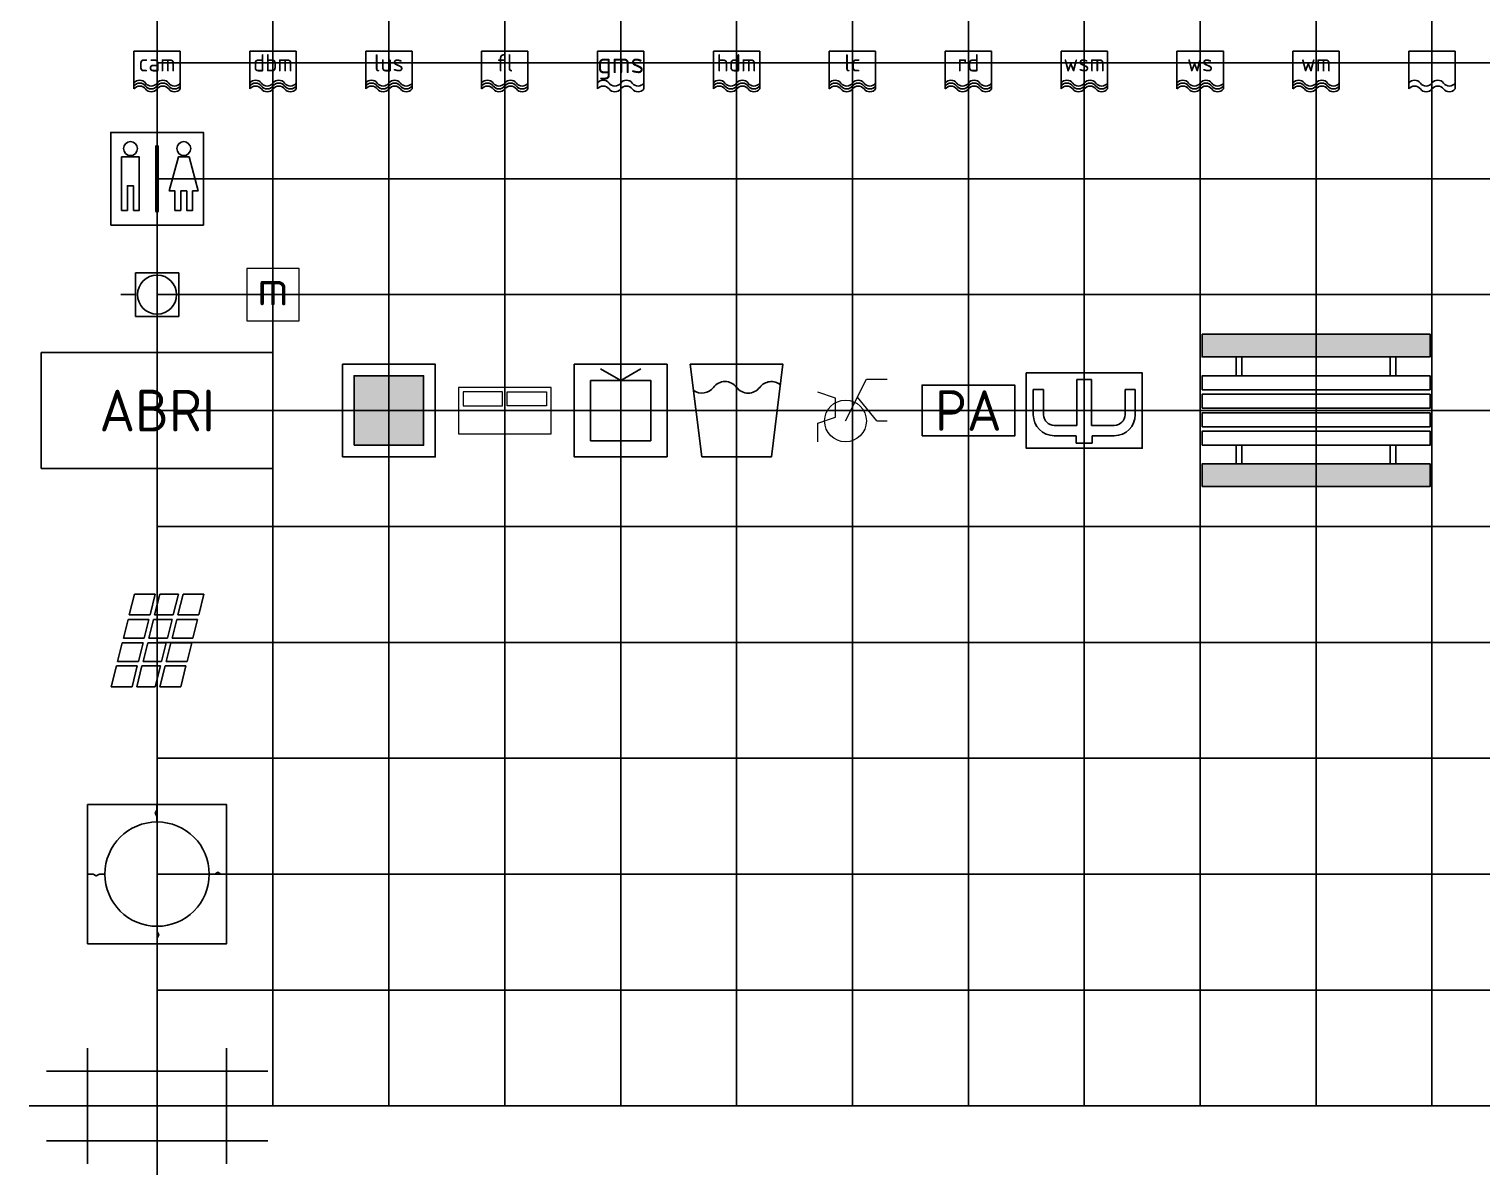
# Model space of a CAD drawing. Header units: metres. Extents: x 3179.3 to 3247.5, y 1706.9 to 1726.
# Drawn here: x 3179.3 to 3191.84, y 1706.86 to 1716.75 of the extents above; entities that cross this region are included whole.
import ezdxf
from ezdxf.enums import TextEntityAlignment as Align

# ---------------------------------------------------------------- set-up
doc = ezdxf.new("R2010")
doc.units = ezdxf.units.M
for name, color, linetype, lineweight in [('N-WE-IE-MEUBILAIR-S', 7, 'Continuous', 25), ('N-WE-IE-MEUBILAIR_OPENBAARTOILET-S', 7, 'Continuous', 25), ('N-WE-IE-MEUBILAIR_WATERWEGMEUBILAIR-S', 150, 'Continuous', 25), ('N-WE-IE-MEUBILAIR_WATERWEGMEUBILAIR_MEERPAAL-S', 150, 'Continuous', 25), ('N-WE-IE-MEUBILAIR_WEGMEUBILAIR-S', 7, 'Continuous', 25), ('N-WE-IE-MEUBILAIR_ZONNEPANEEL-S', 7, 'Continuous', 25), ('N-WE-VH-KANTOPSLUITING_ELEMENT_BOOMKRANSBAND-S', 40, 'Continuous', 25), ('N-WE-VH-ROOSTER-S', 150, 'Continuous', 25)]:
    doc.layers.add(name, color=color, linetype=linetype, lineweight=lineweight)
doc.styles.add('NLCS-ISO', font='NLCS-ISO.ttf')

# ---------------------------------------------------------------- blocks, each defined once
blk = doc.blocks.new('SIE-MEUBILAIR_SENSOR_CAMERA-SO')
for p, q in [((1, 0.5), (-1, 0.5)), ((-1, 0.5), (-1, -1.125)), ((1, -1.125), (1, 0.5))]:
    blk.add_line(p, q)
for centre, start, end in [((-0.75, -1.0625), 36.869898, 143.130102), ((-0.75, -1.1875), 36.869898, 143.130102), ((-0.75, -1.3125), 36.869898, 143.130102), ((-0.25, -0.6875), 216.869898, 323.130102), ((-0.25, -0.8125), 216.869898, 323.130102), ((-0.25, -0.9375), 216.869898, 323.130102), ((0.25, -1.0625), 36.869898, 143.130102), ((0.25, -1.1875), 36.869898, 143.130102), ((0.25, -1.3125), 36.869898, 143.130102), ((0.75, -0.6875), 216.869898, 323.130102), ((0.75, -0.8125), 216.869898, 323.130102), ((0.75, -0.9375), 216.869898, 323.130102)]:
    blk.add_arc(centre, 0.3125, start, end)
at = {"style": 'NLCS-ISO'}
blk.add_text('cam', height=0.75, dxfattribs=at).set_placement((0, 0), align=Align.MIDDLE_CENTER)
blk = doc.blocks.new('SIE-MEUBILAIR_SENSOR_DEBIETMETER-SO')
for p, q in [((1, 0.5), (-1, 0.5)), ((-1, 0.5), (-1, -1.125)), ((1, -1.125), (1, 0.5))]:
    blk.add_line(p, q)
for centre, start, end in [((-0.75, -1.0625), 36.869898, 143.130102), ((-0.75, -1.1875), 36.869898, 143.130102), ((-0.75, -1.3125), 36.869898, 143.130102), ((-0.25, -0.6875), 216.869898, 323.130102), ((-0.25, -0.8125), 216.869898, 323.130102), ((-0.25, -0.9375), 216.869898, 323.130102), ((0.25, -1.0625), 36.869898, 143.130102), ((0.25, -1.1875), 36.869898, 143.130102), ((0.25, -1.3125), 36.869898, 143.130102), ((0.75, -0.6875), 216.869898, 323.130102), ((0.75, -0.8125), 216.869898, 323.130102), ((0.75, -0.9375), 216.869898, 323.130102)]:
    blk.add_arc(centre, 0.3125, start, end)
at = {"style": 'NLCS-ISO'}
blk.add_text('dbm', height=0.75, dxfattribs=at).set_placement((0, 0), align=Align.MIDDLE_CENTER)
blk = doc.blocks.new('SIE-MEUBILAIR_SENSOR_DETECTIELUS-SO')
for p, q in [((1, 0.5), (-1, 0.5)), ((-1, 0.5), (-1, -1.125)), ((1, -1.125), (1, 0.5))]:
    blk.add_line(p, q)
for centre, start, end in [((-0.75, -1.0625), 36.869898, 143.130102), ((-0.75, -1.1875), 36.869898, 143.130102), ((-0.75, -1.3125), 36.869898, 143.130102), ((-0.25, -0.6875), 216.869898, 323.130102), ((-0.25, -0.8125), 216.869898, 323.130102), ((-0.25, -0.9375), 216.869898, 323.130102), ((0.25, -1.0625), 36.869898, 143.130102), ((0.25, -1.1875), 36.869898, 143.130102), ((0.25, -1.3125), 36.869898, 143.130102), ((0.75, -0.6875), 216.869898, 323.130102), ((0.75, -0.8125), 216.869898, 323.130102), ((0.75, -0.9375), 216.869898, 323.130102)]:
    blk.add_arc(centre, 0.3125, start, end)
at = {"style": 'NLCS-ISO'}
blk.add_text('lus', height=0.75, dxfattribs=at).set_placement((0, 0), align=Align.MIDDLE_CENTER)
blk = doc.blocks.new('SIE-MEUBILAIR_SENSOR_FLITSER-SO')
for p, q in [((1, 0.5), (-1, 0.5)), ((-1, 0.5), (-1, -1.125)), ((1, -1.125), (1, 0.5))]:
    blk.add_line(p, q)
for centre, start, end in [((-0.75, -1.0625), 36.869898, 143.130102), ((-0.75, -1.1875), 36.869898, 143.130102), ((-0.75, -1.3125), 36.869898, 143.130102), ((-0.25, -0.6875), 216.869898, 323.130102), ((-0.25, -0.8125), 216.869898, 323.130102), ((-0.25, -0.9375), 216.869898, 323.130102), ((0.25, -1.0625), 36.869898, 143.130102), ((0.25, -1.1875), 36.869898, 143.130102), ((0.25, -1.3125), 36.869898, 143.130102), ((0.75, -0.6875), 216.869898, 323.130102), ((0.75, -0.8125), 216.869898, 323.130102), ((0.75, -0.9375), 216.869898, 323.130102)]:
    blk.add_arc(centre, 0.3125, start, end)
at = {"style": 'NLCS-ISO'}
blk.add_text('fl', height=0.75, dxfattribs=at).set_placement((0, 0), align=Align.MIDDLE_CENTER)
blk = doc.blocks.new('SIE-MEUBILAIR_SENSOR_GMS-SO')
for p, q in [((1, 0.5), (-1, 0.5)), ((-1, 0.5), (-1, -1.125)), ((1, -1.125), (1, 0.5))]:
    blk.add_line(p, q)
for centre, start, end in [((-0.75, -1.0625), 36.869898, 143.130102), ((-0.75, -1.3125), 36.869898, 143.130102), ((-0.25, -0.6875), 216.869898, 323.130102), ((-0.25, -0.9375), 216.869898, 323.130102), ((0.25, -1.0625), 36.869898, 143.130102), ((0.25, -1.3125), 36.869898, 143.130102), ((0.75, -0.6875), 216.869898, 323.130102), ((0.75, -0.9375), 216.869898, 323.130102)]:
    blk.add_arc(centre, 0.3125, start, end)
at = {"style": 'NLCS-ISO'}
blk.add_text('gms', height=0.9, dxfattribs=at).set_placement((0, 0), align=Align.MIDDLE_CENTER)
blk = doc.blocks.new('SIE-MEUBILAIR_SENSOR_HOOGTEDETECTIEMETER-SO')
for p, q in [((1, 0.5), (-1, 0.5)), ((-1, 0.5), (-1, -1.125)), ((1, -1.125), (1, 0.5))]:
    blk.add_line(p, q)
for centre, start, end in [((-0.75, -1.0625), 36.869898, 143.130102), ((-0.75, -1.1875), 36.869898, 143.130102), ((-0.75, -1.3125), 36.869898, 143.130102), ((-0.25, -0.6875), 216.869898, 323.130102), ((-0.25, -0.8125), 216.869898, 323.130102), ((-0.25, -0.9375), 216.869898, 323.130102), ((0.25, -1.0625), 36.869898, 143.130102), ((0.25, -1.1875), 36.869898, 143.130102), ((0.25, -1.3125), 36.869898, 143.130102), ((0.75, -0.6875), 216.869898, 323.130102), ((0.75, -0.8125), 216.869898, 323.130102), ((0.75, -0.9375), 216.869898, 323.130102)]:
    blk.add_arc(centre, 0.3125, start, end)
at = {"style": 'NLCS-ISO'}
blk.add_text('hdm', height=0.75, dxfattribs=at).set_placement((0, 0), align=Align.MIDDLE_CENTER)
blk = doc.blocks.new('SIE-MEUBILAIR_SENSOR_LICHTCEL-SO')
for p, q in [((1, 0.5), (-1, 0.5)), ((-1, 0.5), (-1, -1.125)), ((1, -1.125), (1, 0.5))]:
    blk.add_line(p, q)
for centre, start, end in [((-0.75, -1.0625), 36.869898, 143.130102), ((-0.75, -1.1875), 36.869898, 143.130102), ((-0.75, -1.3125), 36.869898, 143.130102), ((-0.25, -0.6875), 216.869898, 323.130102), ((-0.25, -0.8125), 216.869898, 323.130102), ((-0.25, -0.9375), 216.869898, 323.130102), ((0.25, -1.0625), 36.869898, 143.130102), ((0.25, -1.1875), 36.869898, 143.130102), ((0.25, -1.3125), 36.869898, 143.130102), ((0.75, -0.6875), 216.869898, 323.130102), ((0.75, -0.8125), 216.869898, 323.130102), ((0.75, -0.9375), 216.869898, 323.130102)]:
    blk.add_arc(centre, 0.3125, start, end)
at = {"style": 'NLCS-ISO'}
blk.add_text('lc', height=0.75, dxfattribs=at).set_placement((0, 0), align=Align.MIDDLE_CENTER)
blk = doc.blocks.new('SIE-MEUBILAIR_SENSOR_RADARDETECTOR-SO')
for p, q in [((1, 0.5), (-1, 0.5)), ((-1, 0.5), (-1, -1.125)), ((1, -1.125), (1, 0.5))]:
    blk.add_line(p, q)
for centre, start, end in [((-0.75, -1.0625), 36.869898, 143.130102), ((-0.75, -1.1875), 36.869898, 143.130102), ((-0.75, -1.3125), 36.869898, 143.130102), ((-0.25, -0.6875), 216.869898, 323.130102), ((-0.25, -0.8125), 216.869898, 323.130102), ((-0.25, -0.9375), 216.869898, 323.130102), ((0.25, -1.0625), 36.869898, 143.130102), ((0.25, -1.1875), 36.869898, 143.130102), ((0.25, -1.3125), 36.869898, 143.130102), ((0.75, -0.6875), 216.869898, 323.130102), ((0.75, -0.8125), 216.869898, 323.130102), ((0.75, -0.9375), 216.869898, 323.130102)]:
    blk.add_arc(centre, 0.3125, start, end)
at = {"style": 'NLCS-ISO'}
blk.add_text('rd', height=0.75, dxfattribs=at).set_placement((0, 0), align=Align.MIDDLE_CENTER)
blk = doc.blocks.new('SIE-MEUBILAIR_SENSOR_WATERSTANDMETER-SO')
for p, q in [((1, 0.5), (-1, 0.5)), ((-1, 0.5), (-1, -1.125)), ((1, -1.125), (1, 0.5))]:
    blk.add_line(p, q)
for centre, start, end in [((-0.75, -1.0625), 36.869898, 143.130102), ((-0.75, -1.1875), 36.869898, 143.130102), ((-0.75, -1.3125), 36.869898, 143.130102), ((-0.25, -0.6875), 216.869898, 323.130102), ((-0.25, -0.8125), 216.869898, 323.130102), ((-0.25, -0.9375), 216.869898, 323.130102), ((0.25, -1.0625), 36.869898, 143.130102), ((0.25, -1.1875), 36.869898, 143.130102), ((0.25, -1.3125), 36.869898, 143.130102), ((0.75, -0.6875), 216.869898, 323.130102), ((0.75, -0.8125), 216.869898, 323.130102), ((0.75, -0.9375), 216.869898, 323.130102)]:
    blk.add_arc(centre, 0.3125, start, end)
at = {"style": 'NLCS-ISO'}
blk.add_text('wsm', height=0.75, dxfattribs=at).set_placement((0, 0), align=Align.MIDDLE_CENTER)
blk = doc.blocks.new('SIE-MEUBILAIR_SENSOR_WEERSTATION-SO')
for p, q in [((1, 0.5), (-1, 0.5)), ((-1, 0.5), (-1, -1.125)), ((1, -1.125), (1, 0.5))]:
    blk.add_line(p, q)
for centre, start, end in [((-0.75, -1.0625), 36.869898, 143.130102), ((-0.75, -1.1875), 36.869898, 143.130102), ((-0.75, -1.3125), 36.869898, 143.130102), ((-0.25, -0.6875), 216.869898, 323.130102), ((-0.25, -0.8125), 216.869898, 323.130102), ((-0.25, -0.9375), 216.869898, 323.130102), ((0.25, -1.0625), 36.869898, 143.130102), ((0.25, -1.1875), 36.869898, 143.130102), ((0.25, -1.3125), 36.869898, 143.130102), ((0.75, -0.6875), 216.869898, 323.130102), ((0.75, -0.8125), 216.869898, 323.130102), ((0.75, -0.9375), 216.869898, 323.130102)]:
    blk.add_arc(centre, 0.3125, start, end)
at = {"style": 'NLCS-ISO'}
blk.add_text('ws', height=0.75, dxfattribs=at).set_placement((0, 0), align=Align.MIDDLE_CENTER)
blk = doc.blocks.new('SIE-MEUBILAIR_SENSOR_WINDMETER-SO')
for p, q in [((1, 0.5), (-1, 0.5)), ((-1, 0.5), (-1, -1.125)), ((1, -1.125), (1, 0.5))]:
    blk.add_line(p, q)
for centre, start, end in [((-0.75, -1.0625), 36.869898, 143.130102), ((-0.75, -1.1875), 36.869898, 143.130102), ((-0.75, -1.3125), 36.869898, 143.130102), ((-0.25, -0.6875), 216.869898, 323.130102), ((-0.25, -0.8125), 216.869898, 323.130102), ((-0.25, -0.9375), 216.869898, 323.130102), ((0.25, -1.0625), 36.869898, 143.130102), ((0.25, -1.1875), 36.869898, 143.130102), ((0.25, -1.3125), 36.869898, 143.130102), ((0.75, -0.6875), 216.869898, 323.130102), ((0.75, -0.8125), 216.869898, 323.130102), ((0.75, -0.9375), 216.869898, 323.130102)]:
    blk.add_arc(centre, 0.3125, start, end)
at = {"style": 'NLCS-ISO'}
blk.add_text('wm', height=0.75, dxfattribs=at).set_placement((0, 0), align=Align.MIDDLE_CENTER)
blk = doc.blocks.new('SIE-MEUBILAIR_SENSOR-SO')
for p, q in [((1, 0.5), (-1, 0.5)), ((-1, 0.5), (-1, -1.125)), ((1, -1.125), (1, 0.5))]:
    blk.add_line(p, q)
for centre, start, end in [((-0.75, -1.0625), 36.869898, 143.130102), ((-0.75, -1.3125), 36.869898, 143.130102), ((-0.25, -0.6875), 216.869898, 323.130102), ((-0.25, -0.9375), 216.869898, 323.130102), ((0.25, -1.0625), 36.869898, 143.130102), ((0.25, -1.3125), 36.869898, 143.130102), ((0.75, -0.6875), 216.869898, 323.130102), ((0.75, -0.9375), 216.869898, 323.130102)]:
    blk.add_arc(centre, 0.3125, start, end)
blk = doc.blocks.new('SIE-OPENBAARTOILET-SO')
for points in [[(-2, -2), (2, -2), (2, 2), (-2, 2)], [(-1.019, -1.369), (-1.019, -0.3), (-1.281, -0.3), (-1.281, -1.369), (-1.53, -1.369), (-1.53, 0.943), (-0.77, 0.943), (-0.77, -1.369)], [(1.019, -1.369), (1.019, -0.523), (1.28, -0.523), (1.281, -1.369), (1.53, -1.369), (1.53, -0.523), (1.772, -0.523), (1.38, 0.943), (0.92, 0.943), (0.526, -0.523), (0.77, -0.523), (0.77, -1.369)]]:
    blk.add_lwpolyline(points, close=True)
at = {"flags": 128}
blk.add_lwpolyline([(0.05, -1.39, -1), (-0.05, -1.39), (-0.05, 1.39, -1), (0.05, 1.39)], format="xyb", close=True, dxfattribs=at)
for centre in [(-1.15, 1.299), (1.15, 1.299)]:
    blk.add_circle(centre, 0.3)
blk = doc.blocks.new('SIE-WATER_BOLDER-SO')
for p, q in [((-0.9375, 0.9375), (-0.9375, -0.9375)), ((0.9375, 0.9375), (-0.9375, 0.9375)), ((0.9375, -0.9375), (0.9375, 0.9375)), ((-0.9375, 0), (-1.5625, 0)), ((0.9375, 0), (1.5625, 0)), ((-0.9375, -0.9375), (0.9375, -0.9375))]:
    blk.add_line(p, q)
blk.add_circle((0, 0), 0.8414)
blk = doc.blocks.new('SIE-WATER_MEERPAAL-SO')
at = {"color": 0, "linetype": 'ByBlock', "lineweight": 18}
blk.add_lwpolyline([(-1.125, -1.125), (1.125, -1.125), (1.125, 1.125), (-1.125, 1.125)], close=True, dxfattribs=at)
at = {"color": 0, "linetype": 'ByBlock', "lineweight": 18, "style": 'NLCS-ISO'}
blk.add_text('m', height=1.5, dxfattribs=at).set_placement((0, 0.283), align=Align.MIDDLE_CENTER)
blk = doc.blocks.new('SIE-WEG_ABRI-SO')
blk.add_lwpolyline([(-5, -2.5), (5, -2.5), (5, 2.5), (-5, 2.5)], close=True)
at = {"style": 'NLCS-ISO'}
blk.add_text('ABRI', height=1.8, dxfattribs=at).set_placement((0, 0), align=Align.MIDDLE_CENTER)
blk = doc.blocks.new('SIE-WEG_AFVALBAK-SO')
h = blk.add_hatch(color=256)
h.dxf.hatch_style = 1
h.paths.add_polyline_path([(-1.5, -1.5), (1.5, -1.5), (1.5, 1.5), (-1.5, 1.5)])
for points in [[(-2, -2), (2, -2), (2, 2), (-2, 2)], [(-1.5, -1.5), (1.5, -1.5), (1.5, 1.5), (-1.5, 1.5)]]:
    blk.add_lwpolyline(points, close=True)
blk = doc.blocks.new('SIE-WEG_BRIEVENBUS-SO')
at = {"color": 0, "linetype": 'ByBlock', "lineweight": 18}
for points in [[(2, -1), (2, 1), (-2, 1), (-2, -1)], [(-0.1, 0.2), (-0.1, 0.8), (-1.8, 0.8), (-1.8, 0.2)], [(0.1, 0.2), (0.1, 0.8), (1.8, 0.8), (1.8, 0.2)]]:
    blk.add_lwpolyline(points, close=True, dxfattribs=at)
blk = doc.blocks.new('SIE-WEG_CONTAINER_ALGEMEEN-SO')
at = {"color": 0, "linetype": 'ByBlock', "lineweight": -2}
for points in [[(2, -2), (-2, -2), (-2, 2), (2, 2)], [(-1.3, 1.3), (1.3, 1.3), (1.3, -1.3), (-1.3, -1.3)]]:
    blk.add_lwpolyline(points, close=True, dxfattribs=at)
blk.add_lwpolyline([(-0.866, 1.8), (0, 1.3), (0.866, 1.8)], dxfattribs=at)
blk = doc.blocks.new('SIE-WEG_DRINKBAK-SO')
blk.add_lwpolyline([(-1.5, -2), (1.5, -2), (2, 2), (-2, 2)], close=True)
blk.add_lwpolyline([(-1.858, 0.863, 0.404309), (-1, 1, -0.5), (0, 1, 0.5), (1, 1, -0.422678), (1.889, 1.114, -0.422678)], format="xyb")
blk = doc.blocks.new('SIE-WEG_FIETSENREK-SO')
at = {"color": 0, "linetype": 'ByBlock', "lineweight": 18}
for points in [[(-0.301, -0.45), (0.599, 1.35), (1.499, 1.35)], [(-1.499, -1.35), (-1.499, -0.54), (-0.731, -0.28), (-0.731, 0.53), (-1.499, 0.79)], [(1.049, -0.45), (0.214, 0.58)], [(1.049, -0.45), (1.499, -0.45)]]:
    blk.add_lwpolyline(points, dxfattribs=at)
blk.add_circle((-0.301, -0.45), 0.9, dxfattribs=at)
blk = doc.blocks.new('SIE-WEG_PARKEERAUTOMAAT-SO')
at = {"flags": 128}
blk.add_lwpolyline([(-2, -1.095), (2, -1.095), (2, 1.095), (-2, 1.095)], close=True, dxfattribs=at)
at = {"style": 'NLCS-ISO'}
blk.add_text('PA', height=1.75, dxfattribs=at).set_placement((0, 0), align=Align.MIDDLE_CENTER)
blk = doc.blocks.new('SIE-WEG_PARKEERMAATREGEL_PARKEERBEUGEL')
for p, q in [((-0.063, -0.129), (-0.063, 0.267)), ((0.062, 0.267), (0.062, -0.129)), ((-0.44, 0.181), (-0.44, -0.036)), ((-0.44, 0.181), (-0.352, 0.181)), ((-0.352, 0.181), (-0.352, -0.036)), ((0.44, 0.181), (0.352, 0.181)), ((0.352, 0.181), (0.352, -0.036)), ((0.44, -0.036), (0.44, 0.181)), ((-0.259, -0.129), (-0.063, -0.129)), ((-0.259, -0.217), (-0.069, -0.217)), ((-0.069, -0.281), (-0.069, -0.217)), ((0.062, -0.129), (0.259, -0.129)), ((0.069, -0.281), (0.069, -0.217)), ((0.069, -0.217), (0.259, -0.217)), ((-0.069, -0.281), (0.069, -0.281))]:
    blk.add_line(p, q)
blk.add_lwpolyline([(-0.5, 0.325), (0.5, 0.325), (0.5, -0.325), (-0.5, -0.325)], close=True)
blk.add_lwpolyline([(-0.063, 0.267), (0.062, 0.267)])
for centre, radius, start, end in [((-0.259, -0.036), 0.181, 180, 270), ((-0.259, -0.036), 0.0926, 180, 270), ((0.259, -0.036), 0.0926, 270, 0), ((0.259, -0.036), 0.181, 270, 0)]:
    blk.add_arc(centre, radius, start, end)
blk = doc.blocks.new('SIE-WEG_PICKNICKSET')
for points in [[(0.984, 0.462), (0.984, 0.658), (-0.984, 0.658), (-0.984, 0.462)], [(0.984, -0.656), (0.984, -0.46), (-0.984, -0.46), (-0.984, -0.656)]]:
    blk.add_hatch(color=256).paths.add_polyline_path(points)
for p, q in [((-0.689, 0.299, 0.019), (-0.689, 0.462, 0.019)), ((-0.64, 0.299, 0.019), (-0.64, 0.462, 0.019)), ((0.64, 0.299, 0.019), (0.64, 0.462, 0.019)), ((0.689, 0.299, 0.019), (0.689, 0.462, 0.019)), ((-0.689, -0.46, 0.019), (-0.689, -0.299, 0.019)), ((-0.64, -0.46, 0.019), (-0.64, -0.299, 0.019)), ((0.64, -0.46, 0.019), (0.64, -0.299, 0.019)), ((0.689, -0.46, 0.019), (0.689, -0.299, 0.019))]:
    blk.add_line(p, q)
at = {"flags": 128}
for points, elevation in [([(-0.984, 0.658), (0.984, 0.658), (0.984, 0.462), (-0.984, 0.462)], 0.019), ([(-0.984, 0.179), (-0.984, 0.299), (0.984, 0.299), (0.984, 0.179)], 0.019), ([(-0.984, 0.02), (-0.984, 0.14), (0.984, 0.14), (0.984, 0.02)], 0.006), ([(-0.984, -0.14), (-0.984, -0.02), (0.984, -0.02), (0.984, -0.14)], -0.006), ([(-0.984, -0.299), (-0.984, -0.179), (0.984, -0.179), (0.984, -0.299)], -0.019), ([(-0.984, -0.656), (0.984, -0.656), (0.984, -0.46), (-0.984, -0.46)], 0.019)]:
    blk.add_lwpolyline(points, close=True, dxfattribs=dict(at, elevation=elevation))
blk = doc.blocks.new('SIE-ZONNEPANEEL-SO')
for points in [[(-1.205, 1.18), (-0.98, 2.08)], [(-0.98, 2.08), (-0.08, 2.08)], [(-0.305, 1.18), (-0.08, 2.08)], [(-0.105, 1.18), (0.12, 2.08)], [(0.12, 2.08), (0.92, 2.08)], [(0.695, 1.18), (0.92, 2.08)], [(0.895, 1.18), (1.12, 2.08)], [(1.12, 2.08), (2.02, 2.08)], [(1.795, 1.18), (2.02, 2.08)], [(-1.455, 0.18), (-1.255, 0.98)], [(-1.255, 0.98), (-0.355, 0.98)], [(-1.205, 1.18), (-0.305, 1.18)], [(-0.555, 0.18), (-0.355, 0.98)], [(-0.355, 0.18), (-0.155, 0.98)], [(-0.155, 0.98), (0.645, 0.98)], [(-0.105, 1.18), (0.695, 1.18)], [(0.445, 0.18), (0.645, 0.98)], [(0.645, 0.18), (0.845, 0.98)], [(0.845, 0.98), (1.745, 0.98)], [(0.895, 1.18), (1.795, 1.18)], [(1.545, 0.18), (1.745, 0.98)], [(-1.455, 0.18), (-0.555, 0.18)], [(-0.355, 0.18), (0.445, 0.18)], [(0.645, 0.18), (1.545, 0.18)], [(-1.705, -0.82), (-1.505, -0.02)], [(-1.505, -0.02), (-0.605, -0.02)], [(-0.805, -0.82), (-0.605, -0.02)], [(-0.605, -0.82), (-0.405, -0.02)], [(-0.405, -0.02), (0.395, -0.02)], [(0.195, -0.82), (0.395, -0.02)], [(0.395, -0.82), (0.595, -0.02)], [(0.595, -0.02), (1.495, -0.02)], [(1.295, -0.82), (1.495, -0.02)], [(-1.98, -1.92), (-1.755, -1.02)], [(-1.755, -1.02), (-0.855, -1.02)], [(-1.705, -0.82), (-0.805, -0.82)], [(-1.08, -1.92), (-0.855, -1.02)], [(-0.88, -1.92), (-0.655, -1.02)], [(-0.655, -1.02), (0.145, -1.02)], [(-0.605, -0.82), (0.195, -0.82)], [(-0.08, -1.92), (0.145, -1.02)], [(0.12, -1.92), (0.345, -1.02)], [(0.345, -1.02), (1.245, -1.02)], [(0.395, -0.82), (1.295, -0.82)], [(1.02, -1.92), (1.245, -1.02)], [(-1.98, -1.92), (-1.08, -1.92)], [(-0.88, -1.92), (-0.08, -1.92)], [(0.12, -1.92), (1.02, -1.92)]]:
    blk.add_lwpolyline(points)
blk = doc.blocks.new('SVH-BOOMKRANSBAND_1200X1200')
at = {"flags": 128}
blk.add_lwpolyline([(-0.6, -0.6), (0.6, -0.6), (0.6, 0.6), (-0.6, 0.6)], close=True, dxfattribs=at)
for points in [[(-0.001, 0.6), (-0.001, 0.551), (-0.016, 0.525), (-0.001, 0.498), (-0.001, 0.45)], [(0.6, 0.001), (0.551, 0.001), (0.525, 0.016), (0.498, 0.001), (0.45, 0.001)], [(-0.6, -0.001), (-0.551, -0.001), (-0.525, -0.016), (-0.498, -0.001), (-0.45, -0.001)], [(0.001, -0.6), (0.001, -0.551), (0.016, -0.525), (0.001, -0.498), (0.001, -0.45)]]:
    blk.add_lwpolyline(points, dxfattribs=at)
blk.add_circle((0, 0), 0.45)
blk = doc.blocks.new('SVH-ROOSTER-SO')
for p, q in [((0, 0), (0, 2.975)), ((-3, 0), (-3, 2.498)), ((3, 0), (3, 2.498)), ((-4.771, 1.5), (4.771, 1.5)), ((-5.525, 0), (5.525, 0)), ((-3, -2.498), (-3, 0)), ((0, -2.975), (0, 0)), ((3, -2.498), (3, 0)), ((-4.771, -1.5), (4.771, -1.5))]:
    blk.add_line(p, q)
at = {"style": 'NLCS-ISO'}
blk.add_attdef('FORMAAT', text='', height=1.8, dxfattribs=at).set_placement((-6.525, 0), align=Align.MIDDLE_RIGHT)
blk.add_attdef('KLEUR', text='', height=1.8, dxfattribs=at).set_placement((6.525, 0), align=Align.MIDDLE_LEFT)
at = {"style": 'NLCS-ISO', "flags": 1}
blk.add_attdef('FUNCTIE', text='', height=1.8, dxfattribs=at).set_placement((0, -3.975), align=Align.TOP_CENTER)

msp = doc.modelspace()

# ---------------------------------------------------------------- linework, layer by layer
at = {"color": 250, "true_color": 0x333333, "flags": 128}
for points in [[(3180.409, 1707.458), (3180.409, 1725.458)], [(3181.409, 1707.458), (3181.409, 1725.458)], [(3182.409, 1707.458), (3182.409, 1725.458)], [(3183.409, 1707.458), (3183.409, 1725.458)], [(3184.409, 1707.458), (3184.409, 1725.458)], [(3185.409, 1707.458), (3185.409, 1725.458)], [(3186.409, 1707.458), (3186.409, 1725.458)], [(3187.409, 1707.458), (3187.409, 1725.458)], [(3188.409, 1707.458), (3188.409, 1725.458)], [(3189.409, 1707.458), (3189.409, 1725.458)], [(3190.409, 1707.458), (3190.409, 1725.458)], [(3191.409, 1707.458), (3191.409, 1725.458)], [(3180.409, 1716.458), (3201.409, 1716.458)], [(3180.409, 1715.458), (3201.409, 1715.458)], [(3180.409, 1714.458), (3201.409, 1714.458)], [(3180.409, 1713.458), (3201.409, 1713.458)], [(3180.409, 1712.458), (3201.409, 1712.458)], [(3180.409, 1711.458), (3201.409, 1711.458)], [(3180.409, 1710.458), (3201.409, 1710.458)], [(3180.409, 1709.458), (3201.409, 1709.458)], [(3180.409, 1708.458), (3201.409, 1708.458)], [(3180.409, 1707.458), (3201.409, 1707.458)]]:
    msp.add_lwpolyline(points, dxfattribs=at)

# ---------------------------------------------------------------- block references
at = {"layer": 'N-WE-IE-MEUBILAIR-S', "xscale": 0.2, "yscale": 0.2, "zscale": 0.2}
for name, p in [('SIE-MEUBILAIR_SENSOR_CAMERA-SO', (3180.409, 1716.458)), ('SIE-MEUBILAIR_SENSOR_DEBIETMETER-SO', (3181.409, 1716.458)), ('SIE-MEUBILAIR_SENSOR_DETECTIELUS-SO', (3182.409, 1716.458)), ('SIE-MEUBILAIR_SENSOR_FLITSER-SO', (3183.409, 1716.458)), ('SIE-MEUBILAIR_SENSOR_GMS-SO', (3184.409, 1716.458)), ('SIE-MEUBILAIR_SENSOR_HOOGTEDETECTIEMETER-SO', (3185.409, 1716.458)), ('SIE-MEUBILAIR_SENSOR_LICHTCEL-SO', (3186.409, 1716.458)), ('SIE-MEUBILAIR_SENSOR_RADARDETECTOR-SO', (3187.409, 1716.458)), ('SIE-MEUBILAIR_SENSOR_WATERSTANDMETER-SO', (3188.409, 1716.458)), ('SIE-MEUBILAIR_SENSOR_WEERSTATION-SO', (3189.409, 1716.458)), ('SIE-MEUBILAIR_SENSOR_WINDMETER-SO', (3190.409, 1716.458)), ('SIE-MEUBILAIR_SENSOR-SO', (3191.409, 1716.458))]:
    msp.add_blockref(name, p, dxfattribs=at)
at = {"layer": 'N-WE-IE-MEUBILAIR_OPENBAARTOILET-S', "xscale": 0.2, "yscale": 0.2, "zscale": 0.2}
msp.add_blockref('SIE-OPENBAARTOILET-SO', (3180.409, 1715.458), dxfattribs=at)
at = {"layer": 'N-WE-IE-MEUBILAIR_WATERWEGMEUBILAIR-S', "xscale": 0.2, "yscale": 0.2, "zscale": 0.2}
msp.add_blockref('SIE-WATER_BOLDER-SO', (3180.409, 1714.458), dxfattribs=at)
at = {"layer": 'N-WE-IE-MEUBILAIR_WATERWEGMEUBILAIR_MEERPAAL-S', "xscale": 0.2, "yscale": 0.2, "zscale": 0.2}
msp.add_blockref('SIE-WATER_MEERPAAL-SO', (3181.409, 1714.458), dxfattribs=at)
at = {"layer": 'N-WE-IE-MEUBILAIR_WEGMEUBILAIR-S'}
for name, p in [('SIE-WEG_PICKNICKSET', (3190.409, 1713.458)), ('SIE-WEG_PARKEERMAATREGEL_PARKEERBEUGEL', (3188.409, 1713.458))]:
    msp.add_blockref(name, p, dxfattribs=at)
at = {"layer": 'N-WE-IE-MEUBILAIR_WEGMEUBILAIR-S', "xscale": 0.2, "yscale": 0.2, "zscale": 0.2}
for name, p in [('SIE-WEG_ABRI-SO', (3180.409, 1713.458)), ('SIE-WEG_AFVALBAK-SO', (3182.409, 1713.458)), ('SIE-WEG_CONTAINER_ALGEMEEN-SO', (3184.409, 1713.458)), ('SIE-WEG_DRINKBAK-SO', (3185.409, 1713.458)), ('SIE-WEG_BRIEVENBUS-SO', (3183.409, 1713.458)), ('SIE-WEG_FIETSENREK-SO', (3186.409, 1713.458)), ('SIE-WEG_PARKEERAUTOMAAT-SO', (3187.409, 1713.458))]:
    msp.add_blockref(name, p, dxfattribs=at)
at = {"layer": 'N-WE-IE-MEUBILAIR_ZONNEPANEEL-S', "xscale": 0.2, "yscale": 0.2, "zscale": 0.2}
msp.add_blockref('SIE-ZONNEPANEEL-SO', (3180.409, 1711.458), dxfattribs=at)
at = {"layer": 'N-WE-VH-KANTOPSLUITING_ELEMENT_BOOMKRANSBAND-S'}
msp.add_blockref('SVH-BOOMKRANSBAND_1200X1200', (3180.409, 1709.458), dxfattribs=at)
at = {"layer": 'N-WE-VH-ROOSTER-S', "xscale": 0.2, "yscale": 0.2, "zscale": 0.2}
msp.add_blockref('SVH-ROOSTER-SO', (3180.409, 1707.458), dxfattribs=at)

doc.saveas('drawing.dxf')
